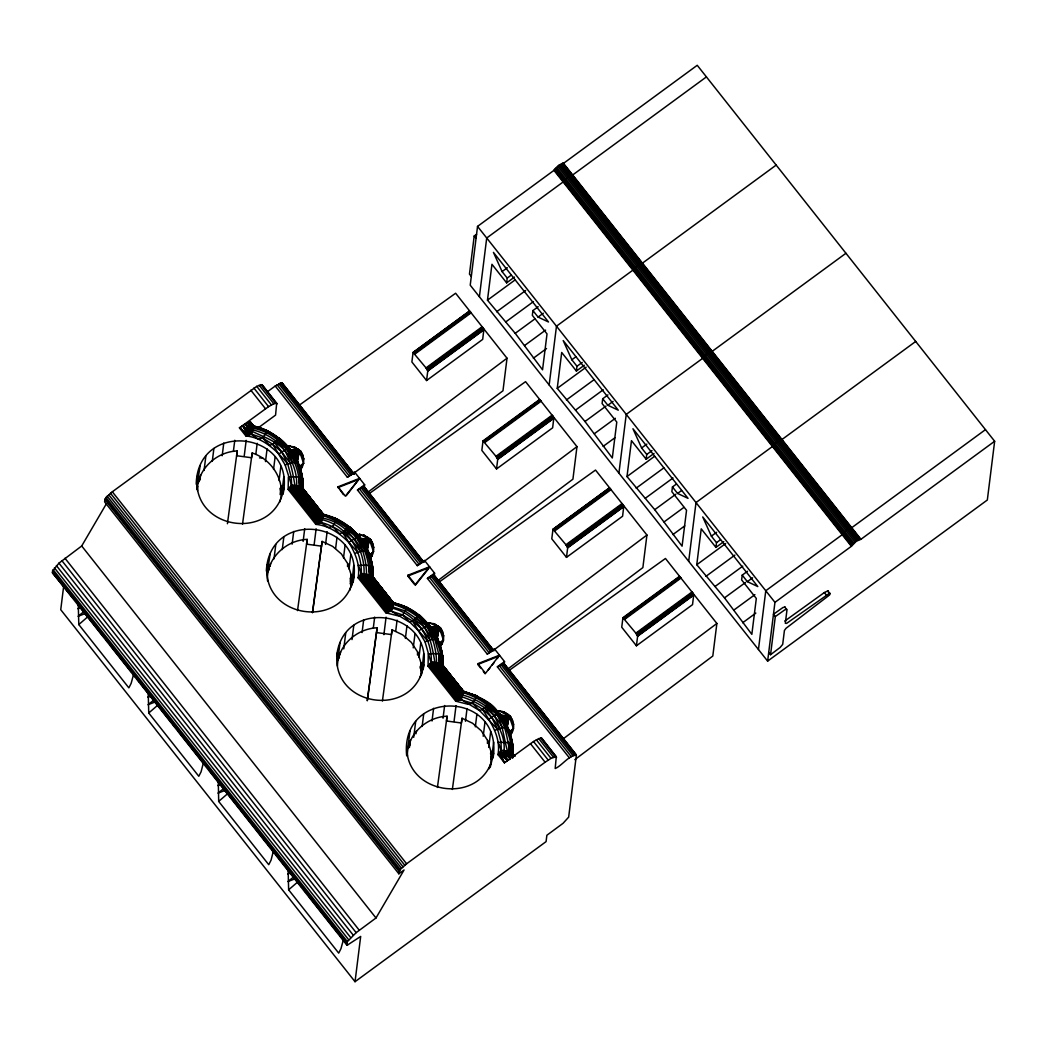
<?xml version="1.0" encoding="UTF-8"?>
<svg xmlns="http://www.w3.org/2000/svg" width="1047" height="1047" viewBox="0 0 1047 1047"><rect width="100%" height="100%" fill="white"/><g stroke="black" fill="none" stroke-linecap="round" stroke-linejoin="round"><path stroke-width="1.5" d="M500.008 717.326C496.37 702.485 476.32 696.059 463.311 691.256L456.466 699.919L429.545 665.905L431.351 661.783C431.783 636.563 414.782 611.841 389.091 607.535L363.898 576.635C366.267 549.544 348.298 521.445 320.173 517.702L295.463 487.994C293.029 475.377 291.406 461.871 284.627 450.249C276.356 439.059 263.713 432.058 250.22 429.283L245.391 424.009L239.488 427.857L245.862 435.932C263.818 437.738 276.801 450.851 287.742 463.991L291.158 476.751L291.943 488.583L317.529 521.55C335.132 525.267 350.758 536.339 360.207 551.638L364.801 550.709L368.361 551.259L372.078 563.469L373.164 577.591C374.289 548.065 352.342 520.581 323.549 514.443L316.56 523.081L289.653 489.067L291.459 484.944L285.137 464.92L272.704 444.268L262.718 438.052L247.799 432.791L242.564 425.723C255.939 435.238 272.927 437.829 284.627 450.249C293.108 460.811 297.649 474.291 296.563 487.85L320.173 517.702M373.164 577.591C374.604 548.131 352.132 521.21 323.667 515.019L302.662 488.19L300.777 487.706C302.138 459.188 281.682 431.77 253.466 425.998L250.652 422.347L245.391 424.009L249.552 430.212L246.621 434.662L239.488 427.857L268.582 406.642L273.817 403.749L276.683 403.252L275.57 415.109L258.661 427.516M393.607 603.425L372.614 576.609L367.706 576.164L358.126 577.826C361.084 560.839 351.517 546.181 342.644 532.687L347.46 527.963L349.79 526.916L360.116 537.726L349.305 526.824L337.173 519.273L323.418 514.417L337.514 519.783L323.549 514.443L303.002 488.465C301.85 469.828 295.058 450.092 279.392 438.405L272.704 444.268L269.576 445.25L262.718 438.052L258.36 439.059L248.113 432.293L242.564 425.723L248.846 431.207L252.118 431.835L253.413 426.862L249.579 422.268L252.471 426.653C272.011 431.037 288.776 444.517 297.688 462.408L302.125 475.05L303.224 489.171L302.125 475.05L297.701 461.518L289.888 448.574L284.627 450.249L278.724 454.084M418.46 615.047L407.466 608.202L393.62 603.098L372.968 576.897L372.575 567.016L371.803 566.362L366.319 565.171L358.31 565.406L361.411 573.363L359.605 577.486L386.513 611.5L393.489 602.863C422.111 608.687 443.247 636.013 442.331 664.91L463.559 691.517L477.406 696.621L463.559 691.845L477.406 696.621C499.066 707.091 514.273 730.086 513.069 754.429C513.462 734.929 504.575 715.729 489.211 703.663L482.549 709.526L479.421 710.507L457.958 697.551L431.835 665.421L425.03 641.759L412.597 621.107L402.624 614.89L387.469 609.969L361.071 577.172C363.728 550.853 346.06 523.552 319.152 519.116L293.945 488.229L294.181 485.311L291.459 484.944L288.174 489.407L315.814 524.351C333.771 526.157 346.753 539.27 357.681 552.41L360.207 551.638M315.814 524.351L321.494 522.623L323.366 515.281L301.536 487.81L301.85 477.942L296.366 476.751L288.37 476.987L288.174 489.407L300.764 487.706L322.411 515.072C350.732 521.066 373.36 547.254 372.614 576.609L393.62 603.098L407.466 608.202M514.548 755.96L512.507 753.447C513.135 724.432 491.2 698.467 463.258 692.119L441.428 664.649C441.821 635.647 419.049 611.016 391.879 603.975L369.094 574.882L361.411 573.363L358.126 577.826L385.767 612.77L398.253 615.885L402.624 614.89L407.126 607.692L393.24 602.863L407.427 607.666L392.926 603.033L372.117 576.387L371.803 566.362L372.169 576.321L393.24 602.863C421.954 609.21 444.36 636.288 443.117 666.01L442.03 651.888L437.594 639.246C428.812 621.643 412.466 608.333 393.306 603.7L371.489 576.23L371.803 566.362L372.379 576.491L393.62 603.098M513.711 756.117L511.381 753.068C511.747 724.079 489.001 699.435 461.832 692.394L439.046 663.301L431.351 661.783L428.079 666.245L437.659 664.583L442.554 665.028L463.441 691.282L477.38 696.085L462.866 691.452L441.428 664.649L441.742 654.781L436.259 653.59L428.262 653.825L428.079 666.245L455.707 701.176L468.205 704.304L472.563 703.309C491.383 712.575 506.97 731.487 503.79 753.474L507.481 760.606L504.405 762.74L498.019 754.665C500.976 737.677 491.409 723.019 482.549 709.526M441.899 655.069L442.03 651.888M511.787 745.084L511.97 740.308M514.666 756.052C511.342 749.914 503.214 754.22 498.019 754.665L501.304 750.202L506.539 751.039L512.703 757.701L509.719 752.924L510.282 742.624L498.215 742.244L502.403 753.722L507.481 760.606L510.308 758.892C502.207 741.08 505.308 717.98 488.373 704.055M347.525 566.61L347.669 563.548L341.401 553.968L332.658 546.39L322.123 541.404L312.464 612.626M417.465 655.029L417.609 651.967L411.34 642.387L402.611 634.809L392.062 629.823L382.404 701.045M487.418 743.449L487.562 740.386L481.293 730.806L472.55 723.228L462.015 718.242L452.356 789.464M337.173 519.273L323.588 514.601L302.439 488.072L301.85 477.942L302.177 487.967L323.301 514.443L337.173 519.273L336.624 519.836L322.829 514.718L337.474 519.247L322.973 514.614L302.177 487.967L301.85 477.942L302.622 478.597L303.224 489.171M393.24 602.863L372.379 576.491M502.403 753.722L504.026 750.555L507.481 760.606L501.356 753.932L501.003 742.009L497.587 729.249L472.563 703.309L477.079 696.111L463.193 691.282L442.122 664.74L462.866 691.452M509.614 735.714C519.836 725.872 508.907 707.942 495.467 711.437M197.346 489.093C198.223 468.415 216.899 451.715 237.237 450.969L236.648 455.733L251.581 457.748L252.17 452.985C272.011 459.162 286.197 481.555 279.811 501.932M349.305 526.824C363.126 539.166 371.384 557.567 370.73 576.125L393.005 604.773L391.447 611.042L385.767 612.77M362.511 576.884L364.134 573.717L389.445 607.038L392.01 608.673L388.018 609.132L362.511 576.884L361.411 573.363L361.882 577.002L388.018 609.132L409.469 622.088L412.597 621.107L418.42 615.636C430.487 627.912 436.193 645.659 436.599 662.633L460.706 693.716L462.957 693.193L463.258 692.119L461.897 692.329L439.766 664.505L440.342 654.218L440.669 664.544L462.957 693.193L461.387 699.461L455.707 701.176M278.528 438.798C290.621 451.689 299.992 468.31 299.154 486.462L299.874 487.666L300.803 487.104L322.005 515.49C340.798 520.712 356.674 533.538 366.332 550.63M441.428 664.649L439.766 664.505L438.693 653.852L434.754 639.128L426.914 625.897L404.862 610.846L390.125 606.121L366.502 576.269C367 558.614 360.835 540.03 348.468 527.217M393.306 603.7L391.944 603.91L369.813 576.086L370.756 575.523L393.306 603.7L393.005 604.773L390.753 605.297L366.646 574.214L365.403 576.413L389.118 607.496L392.01 608.673L388.738 608.045L363.898 576.635L389.118 607.496M508.633 742.271L508.711 752.937L512.703 757.701C506.146 743.972 508.279 726.435 496.867 714.316C485.782 705.783 474.16 697.066 460.065 694.541L436.455 664.688L436.599 662.633L435.356 664.832L459.07 695.915C476.464 701.307 494.276 710.756 502.429 727.901L508.24 728.084L512.454 743.841L513.069 754.429M440.708 663.942L463.258 692.119M506.539 751.039L506.408 753.107L510.308 758.892L504.51 753.356L506.539 751.039L509.837 752.924L510.648 752.348L510.282 742.624L511.643 743.174L512.454 743.841L513.03 754.049M78.289 604.695L78.787 624.575L128.86 687.853L131.15 683.364L133.388 675.093M148.242 693.114L148.739 712.994L198.799 776.272L201.089 771.783L203.602 761.994M218.286 780.185L218.679 801.413L268.752 864.691L271.042 860.202L273.555 850.413M288.134 869.952L288.632 889.819L338.705 953.11L340.982 948.621L343.233 940.337M253.727 426.417L250.652 422.347L253.727 426.417L250.927 423.08L253.714 426.26L266.187 430.854M316.56 523.081L321.494 522.623L317.32 521.864L291.118 488.753L291.459 484.944L292.558 488.465L318.066 520.712L328.313 527.479L332.671 526.471L336.624 519.836M472.563 703.309L457.212 698.702L431.011 665.591L431.351 661.783L432.45 665.303L457.958 697.551L461.963 697.093L459.397 695.457L435.356 664.832C432.372 648.368 430.055 629.195 415.881 617.717M504.405 762.74L500.963 754.01L501.304 750.202L499.498 754.324L504.405 762.74L533.512 741.512L538.734 738.619L541.6 738.135L556.284 756.693L555.185 768.55C562.056 765.632 568.927 755.136 576.374 755.162L568.665 817.118L563.064 823.308L546.874 835.257L546.076 841.618L355.038 981.706L60.739 609.707L63.762 585.456M280.138 494.59L281.041 485.991M294.731 456.937L295.189 452.605L300.45 450.943C304.834 456.636 304.965 465.208 299.769 470.456M350.235 581.582L350.981 574.41L347.669 563.548M364.683 545.356L365.128 541.024L370.389 539.349C374.787 545.055 374.918 553.627 369.722 558.876M420.331 668.562L420.933 662.83L417.609 651.967M434.479 635.215L435.081 629.443L440.342 627.768C444.308 633.069 445.067 641.039 440.473 646.182M490.585 754.115L490.873 751.236L487.562 740.386M294.613 457.434L295.189 452.605L292.257 452.173M364.552 545.853L365.128 541.024L360.731 540.37M434.505 634.26L435.081 629.443L430.683 628.789L435.081 629.443L433.955 635.149M504.445 722.679L505.02 717.862L509.208 716.109L513.619 724.472L510.282 716.187L503.816 712.078L509.208 716.109L513.423 728.542L509.195 732.625M72.439 597.418L52.52 572.997L52.546 570.968L58.946 563.155L81.705 545.984L106.467 503.62M276.683 403.252L261.999 384.694L256.724 386.356L112.317 491.776L105.969 497.521L104.556 501.801L398.855 873.8L404.063 869.978L375.991 917.983L356.163 932.655L347.382 941.646L346.649 944.564L347.46 945.048L360.678 936.437L355.038 981.706M196.221 484.211C197.399 419.441 296.916 430.998 283.03 494.302M197.124 489.171L197.517 486.004L197.556 490.834M196.705 487.68L200.147 465.666M204.06 470.469L205.84 456.178M212.305 461.164L213.889 448.456M222.186 455.746L223.77 443.038M233.389 451.388L234.777 440.277M244.2 456.243L246.176 440.355M255.808 454.411L257.196 443.287M265.493 461.583L267.077 448.875M273.555 469.422L275.139 456.714M266.357 571.047C269.144 507.415 366.96 520.581 352.983 582.721M279.065 480.586L280.858 466.295M267.077 574.581L270.1 554.085M283.816 476.948L281.643 494.42L279.942 488.334M274 558.889L275.793 544.597M282.258 549.583L283.842 536.875M292.126 544.152L293.71 531.457M303.133 541.391L304.716 528.683M267.522 580.876C265.873 558.941 285.818 540.056 307.19 539.388L306.588 544.152L321.521 546.168L312.53 612.534M314.139 544.662L316.129 528.774M321.521 546.168L322.123 541.404M325.552 544.414L327.135 531.706M343.416 494.629L337.985 486.829L359.579 478.361L346.269 495.689M335.629 548.406L337.016 537.294M343.508 557.842L345.091 545.134M336.702 656.286C342.513 596.175 435.369 610.375 423.119 669.543M349.017 569.005L350.797 554.714M340.039 642.505L337.867 659.976L339.49 657.267M351.583 585.98L353.755 565.367M343.756 648.891L345.732 633.016M423.171 561.506L364.33 487.13L364.631 484.748L354.527 471.988L347.368 477.236L275.217 386.029L267.404 391.761M352.014 639.586L353.794 625.295M362.079 632.571L363.662 619.863M373.282 628.226L374.669 617.102M367.327 700.561L377.129 627.807C356.896 628.553 337.762 645.318 337.435 666.062M413.081 352.446L411.89 361.974L426.574 380.532L482.693 339.385L483.845 329.569L482.144 326.743L426.024 367.89L413.081 352.446L469.292 311.155L471.137 312.817L415.018 353.965M383.896 634.665L386.068 617.193M392.062 629.823L391.473 634.587L376.54 632.571M426.574 380.532L427.765 371.004L426.024 367.89M395.701 631.249L397.088 620.125M407.833 576.046L407.924 575.248L429.532 566.78L429.427 567.579L407.833 576.046L414.285 584.213M405.385 638.421L406.969 625.713M413.251 647.844L415.031 633.553M406.668 755.698C399.81 687.526 503.934 690.68 493.072 757.963M418.97 657.424L420.75 643.133M409.992 730.911L407.82 748.396L410.254 744.325M476.607 234.24L474.212 235.994L469.462 274.118L471.307 276.434M421.535 674.399L423.708 653.773M413.709 737.31L415.685 721.435M477.537 226.401L470.221 285.177L767.634 661.128L987.334 500.008L994.65 441.245L697.237 65.294L563.508 163.358L558.928 165.269L553.955 170.36L477.537 226.401L774.95 602.352L767.634 661.128M493.111 649.912L434.283 575.549L434.57 573.167L424.48 560.394L417.308 565.655L357.459 489.996L364.631 484.748M398.855 873.8L400.255 869.52L406.616 863.775L545.121 762.216L551.023 758.368L556.284 756.693M422.15 726.422L423.734 713.714M479.395 296.772L486.711 238.009L563.129 181.969L568.102 176.878L572.683 174.967L706.411 76.902M432.018 720.99L433.602 708.282M538.184 306.719L532.923 310.579L532.334 315.343L547.018 333.901L542.542 369.8L515.216 333.326L487.47 300.188L491.946 264.289L506.63 282.847L514.509 277.062M443.038 718.229L444.622 705.521M407.401 756.091C406.681 734.745 426.312 716.933 447.082 716.227L446.493 720.99L461.426 723.006L462.015 718.242M483.033 440.866L481.842 450.393L496.527 468.951L552.646 427.804L553.798 417.989L552.096 415.162L495.977 456.309L483.033 440.866L539.441 399.614L541.077 401.237L484.957 442.384M506.63 282.847L507.219 278.083L502.089 271.592L493.425 252.366L548.497 321.992L538.066 317.071L532.923 310.579M454.045 721.501L456.021 705.613M299.285 405.176L455.628 293.239L507.023 358.218L502.979 390.78L367.576 492.456M496.527 468.951L497.718 459.424L495.977 456.309M465.457 721.252L467.041 708.544M475.325 726.827L476.909 714.119M497.338 658.537L499.471 655.2L485.154 673.797L483.308 671.454M483.204 736.263L484.983 721.972M488.713 747.427L490.69 731.539M490.323 766.98L493.661 753.199M493.661 742.192L491.475 759.664L490.637 756.628M576.374 755.162L504.222 663.968L504.523 661.586L494.42 648.813L487.261 654.074L427.412 578.415L434.57 573.167M549.165 384.969L556.481 326.193L632.898 270.152L637.872 265.061L642.452 263.15L776.18 165.086M607.941 394.902L602.692 398.763L602.09 403.527L616.788 422.085L612.312 457.984L584.985 421.509L557.24 388.372L561.702 352.473L576.387 371.031L584.278 365.259M552.973 529.272L551.782 538.812L566.479 557.37L622.599 516.223L623.75 506.408L622.049 503.581L565.93 544.728L552.973 529.272L609.184 487.994L611.029 489.656L554.91 530.803M576.387 371.031L576.989 366.267L571.845 359.775L563.194 340.563L618.267 410.175L607.836 405.254L602.692 398.763M369.238 493.595L525.568 381.658L576.976 446.637L572.918 479.199L437.515 580.876M566.479 557.37L567.657 547.843L565.93 544.728M618.921 473.152L626.237 414.376L702.655 358.336L707.628 353.245L712.209 351.334L845.937 253.269M676.401 484.054L672.449 486.947L671.86 491.71L686.544 510.282L682.081 546.181L654.741 509.693L626.996 476.555L631.472 440.656L646.156 459.227L654.048 453.443M622.926 617.691L621.735 627.232L636.419 645.79L692.538 604.643L693.69 594.827L691.988 591.987L635.869 633.147L622.926 617.691L679.333 576.452L680.982 578.075L624.863 619.222M646.156 459.227L646.745 454.463L641.615 447.959L632.951 428.747L688.036 498.359L677.592 493.438L672.449 486.947M439.177 582.014L595.521 470.064L646.928 535.043L642.871 567.605L507.468 669.282M636.419 645.79L637.61 636.262L635.869 633.147M688.69 561.336L696.006 502.56L772.424 446.519L777.398 441.441L781.978 439.518L915.706 341.453M747.479 571.282L742.218 575.13L741.629 579.894L756.314 598.465L751.838 634.364L724.511 597.876L696.765 564.739L701.228 528.84L715.926 547.411L723.804 541.626M715.926 547.411L716.514 542.647L711.371 536.143L702.72 516.93L757.792 586.556L747.362 581.635L742.218 575.13M509.13 670.433L665.46 558.483L716.868 623.462L712.811 656.024L574.803 759.664M758.447 649.52L765.776 590.744L842.194 534.716L847.167 529.625L851.735 527.701L985.476 429.636M784.766 621.054L824.342 592.55L827.811 590.874L829.643 593.191A8.625 1.636 -38.3 0 1 829.407 595.102L785.996 628.305L784.425 630.464L782.698 644.363L780.133 647.465L770.553 654.702L775.303 616.591L773.471 614.262L782.986 607.496L785.211 607.103M227.421 523.722L237.237 450.969M242.511 524.207L252.17 452.985M297.531 610.623L307.19 539.388M367.261 700.652L377.129 627.807M437.424 787.449L447.082 716.227M296.445 459.437L297.584 451.427L290.124 450.59M366.162 549.453L367.523 539.846L360.076 539.009M436.115 637.872L437.476 628.265L430.029 627.428M506.29 724.694L507.415 716.672L499.969 715.847M199.99 479.421L200.618 475.142M270.152 566.414L270.571 563.561M340.092 654.833L340.524 651.98M409.416 747.532L410.463 740.399M296.144 460.824L297.584 451.427L291.118 450.733M366.084 549.243L367.523 539.846L361.071 539.153M436.036 637.662L437.476 628.265L429.401 627.402M303.002 488.465C304.389 459.306 281.983 432.136 253.714 426.26L249.552 430.212M295.961 460.353L297.584 451.427L289.77 450.694M365.913 548.772L367.523 539.846L361.28 539.257M436.128 635.699L437.476 628.265L429.663 627.533M505.806 725.61L507.415 716.672L499.615 715.952M297.387 461.753L299.377 450.851L293.971 446.82L287.035 446.101M367.039 551.73L369.316 539.27L363.924 535.239L356.975 534.52M436.992 640.136L439.269 627.69L433.877 623.659L426.927 622.939M507.219 726.998L509.208 716.109L499.681 711.188L496.684 712.104M294.338 456.885L295.189 452.605L292.309 452.212M364.291 545.304L365.128 541.024L360.822 540.422M415.934 733.803L416.549 730.819M296.903 462.63L299.377 450.851L289.849 445.93L286.839 446.847M366.856 551.049L369.316 539.27L359.788 534.35L356.791 535.266M437.109 638.003L439.269 627.69L429.741 622.769L426.862 623.698M507.049 726.422L509.208 716.109L499.458 715.271M505.727 724.445L507.415 716.672L499.916 716.122M506.787 727.128L509.208 716.109L499.772 715.35M292.558 488.465L294.181 485.311L299.154 486.462L298.866 487.68L321.403 516.158L323.052 516.354L299.874 487.666L298.801 477.013M389.445 607.038L392.52 606.606L390.649 605.428L367.706 576.164L369.094 574.882L368.819 576.099L391.342 604.577L393.005 604.773L391.617 604.263L369.329 576.086C369.251 558.09 362.759 538.21 345.929 529.298M459.397 695.457L462.473 695.025L460.601 693.847L437.659 664.583L439.046 663.301L438.758 664.518L461.295 692.996L462.957 693.193L461.57 692.682L439.282 664.505L438.693 653.852M295.817 459.018L297.584 451.427L290.189 450.93M365.756 547.437L367.523 539.846L360.129 539.349M435.709 635.856L437.476 628.265L431.56 627.86M505.295 725.793L507.415 716.672L500.034 716.187M249.644 430.081L252.628 429.767L245.391 424.009L249.644 430.081L252.118 431.835L251.555 434.204L245.862 435.932M296.785 461.413L299.377 450.851L291.249 450.158M366.738 549.832L369.316 539.27L359.566 538.433M436.678 638.251L439.269 627.69L429.519 626.852M506.63 726.67L509.208 716.109L500.126 715.481M283.829 487.941C275.361 542.411 190.881 531.065 197.202 476.267M353.768 576.36C345.314 630.831 260.821 619.484 267.155 564.686M423.721 664.78C415.266 719.25 330.773 707.903 337.108 653.106M295.581 458.494L297.584 451.427L291.302 451.178M365.128 548.34L367.523 539.846L361.254 539.598M435.068 636.746L437.476 628.265L431.194 628.017M349.763 590.351L351.085 585.692L350.981 574.41M420.148 677.213L421.038 674.111L420.933 662.83M489.211 768.734L490.991 762.53L490.873 751.236M505.086 724.445L507.415 716.672L499.694 716.449M363.806 545.382L365.128 541.024L360.6 540.632M503.699 722.221L505.02 717.862L500.715 717.26M363.728 545.251L365.128 541.024L361.909 540.985M295.463 487.994L319.492 518.618L322.581 518.186L298.552 487.693L299.154 486.462L321.678 515.844L323.052 516.354L320.814 516.878L296.707 485.795L295.463 487.994L319.178 519.076L322.07 520.254L318.066 520.712L291.943 488.583M392.52 606.606L368.492 576.112L369.094 574.882M462.473 695.025L438.444 664.531L439.046 663.301M774.95 602.352L851.368 546.312L856.341 541.22L860.922 539.31L994.65 441.245M432.45 665.303L434.073 662.136L433.851 665.054L458.691 696.464L461.963 697.093L459.07 695.915L433.851 665.054L459.07 695.915M262.718 438.052L267.535 430.827L279.942 439.073L279.392 438.405M197.975 483.138L200.409 479.068M267.914 571.557L269.55 568.848M490.729 763.813C475.403 802.722 411.497 794.136 407.061 752.531M319.152 519.116L293.945 488.229L318.798 519.626L322.07 520.254L319.492 518.618M359.579 478.361L345.353 496.16L337.985 486.829M429.532 566.78L415.306 584.579L407.924 575.248M415.201 585.378L428.406 568.848M488.203 669.975L490.232 667.436M492.26 664.897L494.302 662.345M323.667 515.019L302.439 488.072M299.35 467.381L303.578 463.298L299.377 450.851L289.927 450.092M369.303 555.8L373.517 551.704L369.316 539.27L359.88 538.511M439.243 644.219L443.47 640.123L439.269 627.69L429.82 626.931M299.154 486.462L297.767 487.745L320.709 517.009L322.581 518.186M507.599 752.989L508.986 751.72L509.719 752.924M78.787 624.575L88.301 616.356M148.739 712.994L158.241 704.775M218.679 801.413L228.194 793.194M288.632 889.819L298.146 881.613M369.185 555.342L373.517 551.704L369.172 555.276M509.745 734.313L512.048 732.39L509.706 734.039M509.064 732.115L513.423 728.542M84.087 611.448L78.093 616.303L85.213 613.555M154.04 699.867L148.033 704.723L155.165 701.974M223.993 788.286L217.985 793.142L225.118 790.393M293.932 876.705L287.938 881.561L295.058 878.813M299.887 468.951L302.203 467.145L299.795 468.467M369.84 557.37L372.156 555.551L368.544 557.541M439.779 645.777L442.096 643.97L439.688 645.292M80.58 606.802L77.988 608.778L81.012 607.6M150.519 695.208L147.941 697.197L150.951 696.019M220.472 783.627L217.881 785.603L220.904 784.439M290.412 872.046L287.833 874.023L290.857 872.858M353.402 473.571L507.023 358.218M423.341 561.99L576.976 446.637M494.59 649.441L646.928 535.043M563.234 738.829L716.868 623.462M502.089 271.592L507.337 267.731M507.219 278.083L511.172 275.191M413.382 352.355L469.501 311.208M413.683 352.564L469.802 311.404M414.089 352.918L470.208 311.757M414.533 353.389L470.653 312.242M487.47 300.188L515.072 279.942M496.644 311.784L525.633 290.529M426.509 368.518L482.615 327.371M426.94 369.159L483.06 328.012M427.294 369.761L483.413 328.614M427.569 370.298L483.688 329.151M427.726 370.717L483.845 329.569M427.765 371.004L483.884 329.857M505.806 321.887L533.46 301.601M515.216 333.326L534.978 318.838M538.066 317.071L543.328 313.223M524.534 345.562L545.605 330.106M533.368 358.205L546.534 348.546M571.845 359.775L575.785 356.883M576.989 366.267L582.25 362.419M483.635 440.983L539.755 399.823M484.028 441.337L540.147 400.176M484.486 441.808L540.605 400.661M557.24 388.372L586.15 367.17M566.414 399.967L594.081 379.681M496.448 456.937L552.567 415.79M496.88 457.578L552.999 416.418M497.246 458.18L553.366 417.033M497.521 458.717L553.641 417.57M497.678 459.136L553.798 417.989M497.718 459.424L553.837 418.277M575.562 410.071L603.229 389.785M584.985 421.509L606.056 406.053M607.836 405.254L613.084 401.407M594.29 433.746L615.374 418.29M603.137 446.388L614.982 437.698M641.615 447.959L646.863 444.098M646.745 454.463L652.006 450.603M553.274 529.193L609.393 488.033M553.588 529.389L609.707 488.242M553.981 529.756L610.1 488.596M626.996 476.555L654.597 456.322M554.426 530.227L610.545 489.08M636.183 488.164L663.837 467.878M566.401 545.356L622.52 504.196M566.833 545.997L622.952 504.837M567.199 546.599L623.318 505.452M567.461 547.136L623.58 505.976M567.631 547.555L623.75 506.408M567.657 547.843L623.776 506.696M645.332 498.254L672.999 477.969M654.741 509.693L675.825 494.236M677.592 493.438L681.532 490.559M664.06 521.93L683.822 507.442M672.894 534.572L684.751 525.882M569.503 758.041L497.364 666.834L504.523 661.586M711.371 536.143L716.632 532.295M716.514 542.647L720.454 539.755M623.528 617.809L679.647 576.661M623.92 618.162L680.04 577.015M696.765 564.739L725.676 543.537M624.378 618.646L680.498 577.499M705.94 576.347L734.915 555.093M636.34 633.775L692.46 592.615M636.772 634.417L692.892 593.256M637.139 635.019L693.258 593.871M637.414 635.555L693.533 594.395M637.571 635.974L693.69 594.827M637.61 636.262L693.729 595.102M715.101 586.451L742.755 566.165M724.511 597.876L745.582 582.433M747.362 581.635L752.61 577.774M733.816 610.113L754.9 594.657M742.663 622.756L755.829 613.097M775.303 616.591L784.818 609.825L787.043 609.419L785.315 623.318L786.611 623.384L829.643 593.191M299.861 468.781L302.203 467.145M369.813 557.2L372.156 555.551M439.753 645.619L442.096 643.97M275.217 386.029L281.918 382.718L354.069 473.925M347.368 477.236L352.342 474.212L280.19 383.019M357.459 489.996L364.16 486.685L424.009 562.344M348.677 542.503L354.58 538.655L359.841 536.993L368.361 551.259M417.308 565.655L420.855 563.351L361.006 487.693M427.412 578.415L434.112 575.104L493.962 650.763M402.624 614.89L418.617 630.922L424.519 627.074L429.78 625.412C438.405 637.178 443.313 651.378 443.117 666.01M487.261 654.074L492.234 651.051L432.385 575.405M497.364 666.834L504.052 663.523L576.203 754.73M488.569 719.341L494.472 715.494L499.733 713.832L508.24 728.084M292.349 454.319L295.189 452.605L293.854 456.963L295.189 452.605L292.152 452.343M362.301 542.739L365.128 541.024L361.974 541.037M433.196 630.582L435.081 629.443L434.191 632.349L435.081 629.443L430.539 629.051M502.194 719.577L505.02 717.862L504.183 722.142L505.02 717.862L500.492 717.47M418.42 615.636L419.742 615.335L429.034 625.059M463.049 691.334L442.122 664.832M337.88 487.627L359.474 479.16M499.471 655.2L477.877 663.667L485.258 672.999M499.38 655.998L477.772 664.465L480.547 667.96M285.137 464.92L292.597 462.656L297.688 462.408M355.09 553.34L357.681 552.41M425.03 641.759L432.49 639.481L437.594 639.246M494.982 730.178L502.429 727.901M496.828 712.117L499.681 711.188M342.644 532.687L339.529 533.669L332.671 526.471M251.987 427.137L253.112 427.935L250.861 428.459L247.786 422.831L253.413 426.862L251.987 427.137L247.786 422.831L251.28 427.948C271.042 430.697 286.42 445.721 296.393 462.224M252.877 426.299L267.247 430.841L252.877 426.299L266.684 431.416M323.366 515.281L322.005 515.49L299.874 487.666L300.45 477.38L301.536 487.81L322.973 514.614M248.113 432.293L252.118 431.835M246.621 434.662L251.555 434.204L247.367 433.458L239.488 427.857M386.513 611.5L391.447 611.042L387.272 610.283L361.071 577.172M456.466 699.919L461.387 699.461L457.421 698.388L431.011 665.591M292.034 452.618L295.189 452.605L291.969 452.566M430.356 629.469L435.081 629.443L430.252 629.378M513.527 756.091L510.609 752.963L511.381 753.068L511.643 743.174L512.022 753.133L513.671 755.829L512.271 753.33L511.643 743.174L511.656 753.12L514.744 756.248M501.814 717.823L505.02 717.862L500.558 717.522M259.525 457.905L262.705 457.971M290.281 450.223L299.377 450.851L303.787 459.214L300.45 450.943L293.971 446.82L300.45 450.943L302.805 455.236M360.233 538.642L369.316 539.27L373.727 547.633L370.389 539.349L363.924 535.239L370.389 539.349L372.758 543.655M430.173 627.061L439.269 627.69L443.679 636.053L440.342 627.768L433.877 623.659L440.342 627.768L442.698 632.074M499.89 715.389L510.282 716.187L512.65 720.493M253.112 427.935L251.45 427.739L247.786 422.831M500.008 714.564L489.211 703.663L498.66 713.74L506.225 727.469M253.466 425.998L267.535 430.827L253.217 426.09L249.579 422.268L252.471 426.653M249.579 422.268L253.649 426.168M443.09 665.63L442.528 655.435L441.742 654.781L442.554 665.028L463.585 691.334M253.754 426.09L250.652 422.347L253.23 426.077M407.126 607.692L392.769 603.137L406.576 608.255M477.079 696.111L462.722 691.557L476.516 696.674M442.554 665.028L442.528 655.435L442.894 665.303L463.559 691.517L477.38 696.085M302.177 487.967L323.301 514.443M372.117 576.387L393.109 602.915M255.259 427.124L266.03 430.827M395.151 603.962L405.922 607.666M255.272 426.967L266.03 430.814M275.989 440.879L287.022 449.058L292.597 462.656M344.358 530.855L354.58 538.655L362.537 551.075M414.298 619.274L424.519 627.074L432.49 639.481M272.704 444.268L281.8 451.964L290.255 463.219M412.597 621.107L421.692 628.789L430.147 640.057M297.701 448.783L300.725 451.663M367.654 537.203L370.677 540.082M437.594 625.622L440.617 628.501M507.546 714.041L510.57 716.92M300.803 487.104L301.536 487.81M370.756 575.523L392.926 603.033M438.3 639.678L430.068 626.145L419.742 615.335M500.963 754.01L507.481 760.606M279.85 438.51L290.163 449.307L289.888 448.574L298.408 462.839M419.258 615.243L428.707 625.334L436.285 639.05M485.834 706.123L494.472 715.494L500.1 728.476M418.617 630.922L427.634 640.829M365.403 576.413L390.125 606.121M435.356 664.832L460.065 694.541M296.563 487.85L320.709 517.009M366.502 576.269L390.649 605.428M436.455 664.688L460.601 693.847M291.118 488.753L317.529 521.55M298.552 487.693L321.403 516.158M368.492 576.112L391.342 604.577M438.444 664.531L461.295 692.996M563.312 163.136L860.922 539.31M562.893 163.096L860.307 539.035M562.213 163.293L859.626 539.244M561.284 163.764L858.697 539.715M560.106 164.484L857.519 540.422M558.928 165.269L856.341 541.22M557.724 166.224L855.137 542.176M556.507 167.258L853.92 543.21M555.525 168.201L852.939 544.152M554.766 169.051L852.179 544.99M554.243 169.797L851.656 545.749M553.955 170.36L851.368 546.312M824.342 592.55L826.175 594.866M784.596 606.828L786.428 609.145M474.212 235.994L476.058 238.31M768.72 652.386L770.553 654.702M354.239 474.37L281.918 382.718M281.277 382.678L353.428 473.872M363.518 486.646L423.368 562.291L422.294 562.632L362.445 486.986M433.471 575.065L493.32 650.711M503.411 663.471L575.562 754.678M502.338 663.824L574.489 755.018M278.764 383.726L350.902 474.932M430.958 576.112L490.807 651.758M500.898 664.531L573.049 755.725M277.062 384.759L349.214 475.953M359.304 488.727L419.153 564.372M429.257 577.133L489.106 652.791M499.197 665.552L571.348 756.759M276.958 403.985L261.999 384.694M556.559 757.426L541.6 738.135M260.925 384.602L275.61 403.174M540.527 738.043L555.211 756.615M259.119 385.178L273.817 403.749M538.734 738.619L553.418 757.177M256.724 386.356L271.422 404.927M536.339 739.797L551.023 758.368M253.898 388.071L268.582 406.642M533.512 741.512L548.196 760.083M250.822 390.204L265.519 408.775M530.436 743.645L545.121 762.216M463.559 691.845L442.07 664.806L441.742 654.781L442.331 664.91M112.317 491.776L406.616 863.775M110.459 493.216L404.744 865.228M108.705 494.721L402.99 866.733M107.174 496.186L401.459 868.199M105.969 497.521L400.255 869.52M105.184 498.621L399.47 870.62M104.857 499.406L399.156 871.418M81.705 545.984L375.991 917.983M64.979 558.247L359.278 930.246M61.878 560.642L356.163 932.655M58.946 563.155L353.245 935.154M56.394 565.602L350.693 937.602M54.392 567.814L348.69 939.813M53.083 569.647L347.382 941.646M52.546 570.968L346.845 942.981M78.525 605.114L103.902 637.178M105.93 639.743L107.959 642.321M109.987 644.887L131.307 671.821M133.335 674.386L135.364 676.951M137.393 679.516L139.421 682.081M141.45 684.646L170.883 721.841M172.912 724.419L174.941 726.984M177.977 730.832L203.354 762.897M209.439 770.592L234.816 802.656M236.844 805.222L238.873 807.8M240.902 810.365L266.265 842.429M268.294 844.994L270.335 847.56M272.364 850.125L274.393 852.69M276.421 855.255L301.785 887.319M303.813 889.885L305.842 892.463M308.891 896.311L337.304 932.223M340.354 936.07L347.46 945.048M52.35 572.552L346.806 944.996M514.64 756.026L512.768 753.631L512.454 743.841L512.507 753.447M250.652 422.347L253.714 426.26M274.406 442.436L281.8 451.964L287.742 463.991M484.251 707.693L491.645 717.208L497.587 729.249M431.835 665.421L457.421 698.388M361.882 577.002L387.469 609.969M512.703 757.701L508.986 751.72M511.656 753.12L513.789 756.13M242.564 425.723L247.367 433.458M359.841 536.993L367.641 550.827M499.733 713.832L507.494 727.652M429.78 625.412L430.068 626.145M350.091 583.009L351.085 585.692M420.266 666.69L421.535 671.245M350.313 578.271L351.583 582.839M371.489 576.23L370.389 565.799L369.813 576.086L368.74 565.432M372.575 567.016L372.614 576.609M302.622 478.597L302.662 488.19M827.811 590.874A8.625 1.636 -38.3 0 1 828.112 591.948M303.578 463.298L299.246 466.923L303.578 463.298M443.47 640.123L439.138 643.761L443.47 640.123M289.849 445.93L286.996 446.86L289.849 445.93M359.788 534.35L356.935 535.279L359.788 534.35"/></g></svg>
